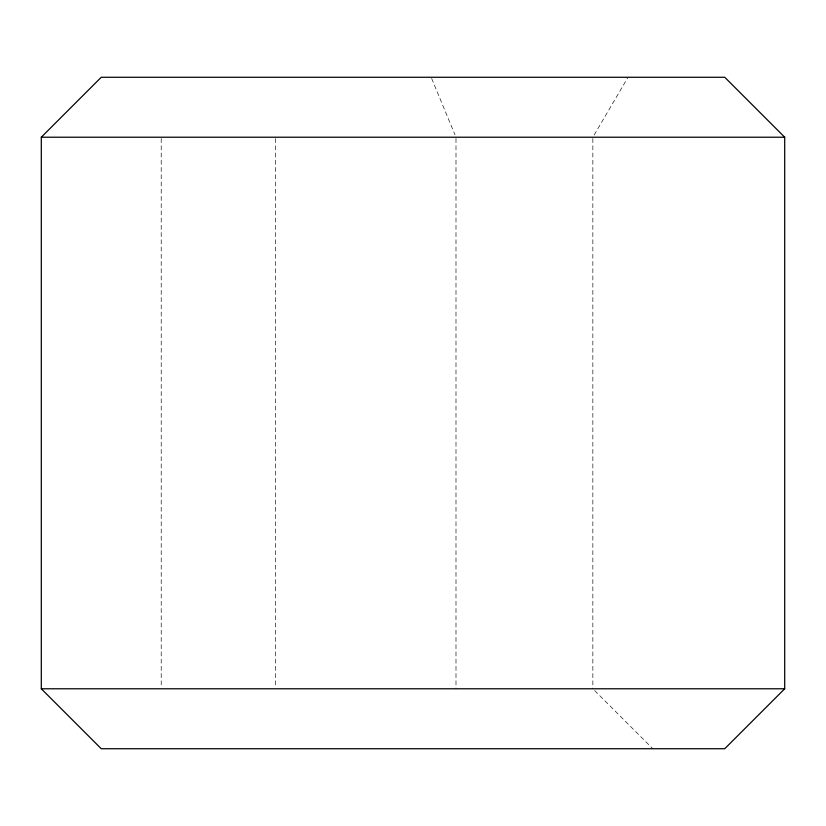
<?xml version="1.0" encoding="UTF-8"?>
<svg xmlns="http://www.w3.org/2000/svg" width="826" height="826" viewBox="0 0 826 826"><rect width="100%" height="100%" fill="white"/><g stroke="black" fill="none" stroke-linecap="round" stroke-linejoin="round"><path stroke-width="0.62" stroke-dasharray="4.13 3.1" d="M594.152 134.999L628.008 77.272M594.668 690.598L652.808 748.728M431.647 78.449L455.023 134.875M592.851 138.51L592.851 688.781M455.993 138.51L455.993 688.781M275.595 138.51L275.595 687.49M161.204 138.51L161.204 687.49"/><path stroke-width="1.24" d="M41.3 137.219L101.247 77.272L724.753 77.272L784.7 137.219L784.7 688.781L724.753 748.728L101.247 748.728L41.3 688.781L41.3 137.219L784.7 137.219M41.3 688.781L784.7 688.781"/></g></svg>
